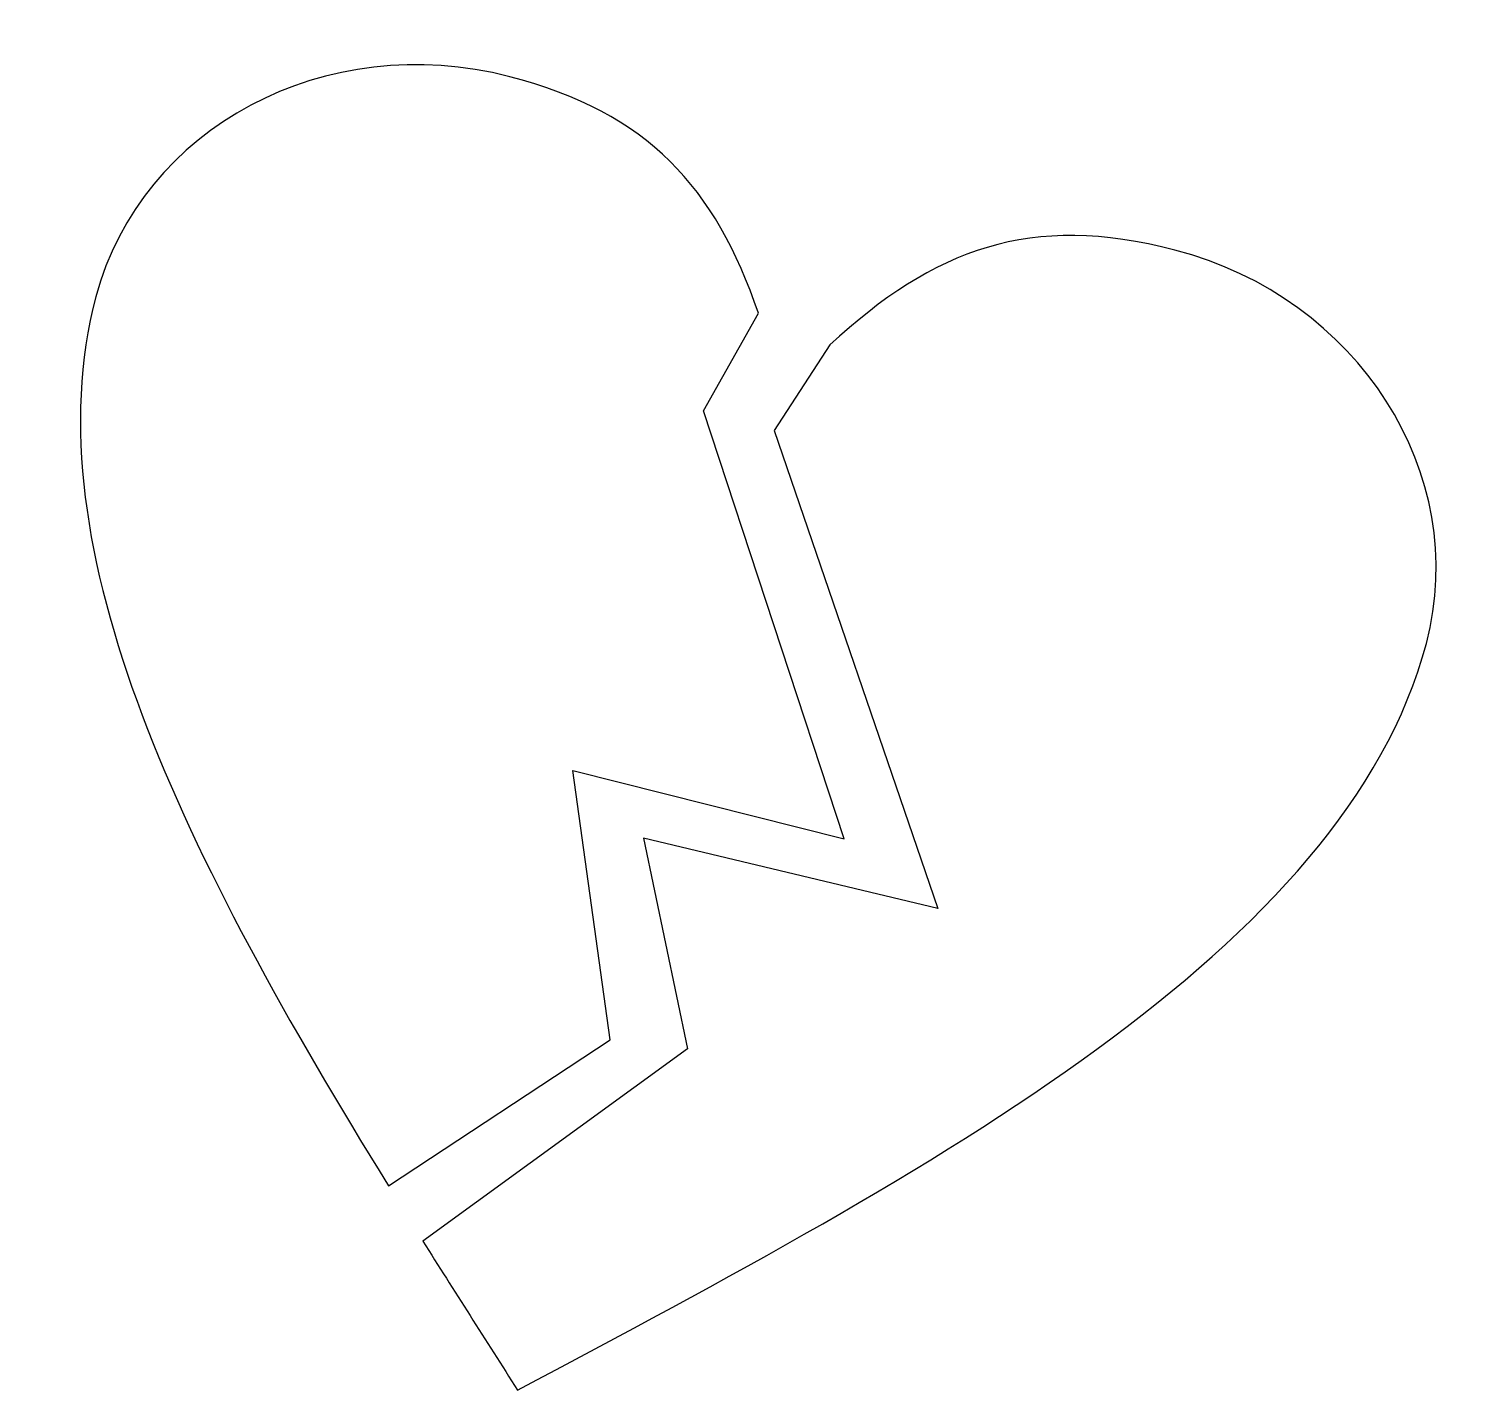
# Model space of a CAD drawing. Header units: centimetres. Extents: x -8.8 to 8.6, y -8 to 8.4.
import ezdxf

# ---------------------------------------------------------------- set-up
doc = ezdxf.new("R2010")
doc.units = ezdxf.units.CM
doc.header["$MEASUREMENT"] = 0
doc.layers.add('Camada 1', color=7, linetype='Continuous')

msp = doc.modelspace()

# ---------------------------------------------------------------- linework, layer by layer
at = {"layer": 'Camada 1'}
for points, knots in [([(-4.45802, -5.52331), (-6.86237, -1.63184), (-8.79179, 2.13551), (-7.9833, 5.18996), (-7.9833, 5.18996), (-7.4431, 7.23019), (-5.20904, 8.41827), (-2.99596, 7.84175), (-2.99596, 7.84175), (-1.32178, 7.40548), (-0.51705, 6.5064), (0.00132, 4.99303), (0.00132, 4.99303), (0.00132, 4.99303), (-0.6586, 3.81508), (-0.6586, 3.81508), (-0.6586, 3.81508), (-0.6586, 3.81508), (1.03677, -1.34493), (1.03677, -1.34493), (1.03677, -1.34493), (1.03677, -1.34493), (-2.23486, -0.51803), (-2.23486, -0.51803), (-2.23486, -0.51803), (-2.23486, -0.51803), (-1.78541, -3.76391), (-1.78541, -3.76391), (-1.78541, -3.76391), (-1.78541, -3.76391), (-4.45802, -5.52331), (-4.45802, -5.52331), (-4.45802, -5.52331), (-4.45802, -5.52331), (-4.45802, -5.52331), (-4.45802, -5.52331)], [0, 0, 0, 0, 0.1, 0.1, 0.1, 0.1, 0.2, 0.2, 0.2, 0.2, 0.3, 0.3, 0.3, 0.3, 0.4, 0.4, 0.4, 0.4, 0.5, 0.5, 0.5, 0.5, 0.6, 0.6, 0.6, 0.6, 0.7, 0.7, 0.7, 0.7, 0.8, 0.8, 0.8, 0.8, 1, 1, 1, 1]), ([(0.8636, 4.60872), (2.11537, 5.7673), (3.28403, 6.20585), (5.02158, 5.75296), (5.02158, 5.75296), (7.2345, 5.17643), (8.59197, 3.05281), (8.05193, 1.01242), (8.05193, 1.01242), (7.07337, -2.68372), (2.08621, -5.33564), (-2.90097, -7.98727), (-2.90097, -7.98727), (-3.28411, -7.38794), (-3.66712, -6.78844), (-4.04212, -6.19141), (-4.04212, -6.19141), (-4.04212, -6.19141), (-0.85326, -3.87424), (-0.85326, -3.87424), (-0.85326, -3.87424), (-0.85326, -3.87424), (-1.38547, -1.33405), (-1.38547, -1.33405), (-1.38547, -1.33405), (-1.38547, -1.33405), (2.16426, -2.18458), (2.16426, -2.18458), (2.16426, -2.18458), (2.16426, -2.18458), (0.19131, 3.57934), (0.19131, 3.57934), (0.19131, 3.57934), (0.19131, 3.57934), (0.8636, 4.60872), (0.8636, 4.60872), (0.8636, 4.60872), (0.8636, 4.60872), (0.8636, 4.60872), (0.8636, 4.60872)], [0, 0, 0, 0, 0.09090909, 0.09090909, 0.09090909, 0.09090909, 0.18181818, 0.18181818, 0.18181818, 0.18181818, 0.27272727, 0.27272727, 0.27272727, 0.27272727, 0.36363636, 0.36363636, 0.36363636, 0.36363636, 0.45454545, 0.45454545, 0.45454545, 0.45454545, 0.54545455, 0.54545455, 0.54545455, 0.54545455, 0.63636364, 0.63636364, 0.63636364, 0.63636364, 0.72727273, 0.72727273, 0.72727273, 0.72727273, 0.81818182, 0.81818182, 0.81818182, 0.81818182, 1, 1, 1, 1])]:
    msp.add_open_spline(points, degree=3, knots=knots, dxfattribs=at)

doc.saveas('drawing.dxf')
